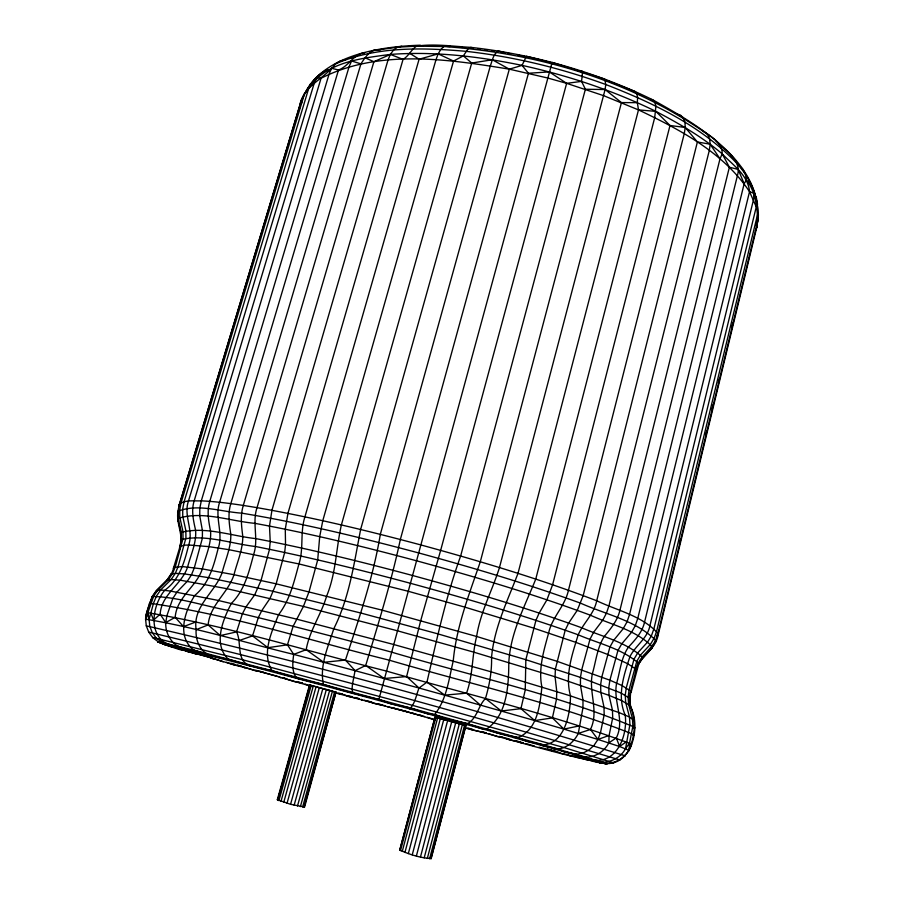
<?xml version="1.0" encoding="UTF-8"?>
<svg xmlns="http://www.w3.org/2000/svg" width="904" height="904" viewBox="0 0 904 904"><rect width="100%" height="100%" fill="white"/><g stroke="black" fill="none" stroke-linecap="round" stroke-linejoin="round"><path stroke-width="1.36" d="M178.427 516.32L178.517 521.879L177.704 519.992L178.111 518.421C202.315 510.545 230.057 521.122 254.77 523.326C309.145 533.281 362.866 546.434 416.247 560.717C475.029 576.752 533.541 594.064 590.674 615.308C611.149 624.732 635.727 629.885 651.863 646.371L651.987 648.1L642.281 658.451L637.67 665.66C643.343 654.767 655.728 648.247 658.044 635.365L756.761 227.311C767.756 164.754 698.193 125.091 652.711 99.813C595.781 71.947 533.925 54.409 470.973 47.381C452.927 46.398 434.383 43.505 416.462 46.16C411.184 49.765 408.732 56.025 403.071 59.359L271.923 510.308L269.494 526.072L270.217 541.417L269.516 549.304L261.041 580.424L254.725 594.821L246.035 606.81L242.385 613.793L236.565 631.896C242.069 642.699 235.707 660.349 249.979 665.932C278.093 673.367 306.185 680.881 334.265 688.441C393.941 704.544 453.559 720.816 513.099 737.404C542.219 745.811 571.644 753.303 600.459 762.739C630.856 770.072 641.784 728.33 630.574 706.645C627.715 694.204 633.738 681.921 635.907 669.853C638.179 657.355 650.168 650.936 655.592 640.235C635.817 620.359 605.703 614.46 580.707 603.217C527.405 583.905 473.029 567.712 418.337 552.852C360.007 537.315 301.258 522.953 241.662 513.144C221.017 511.833 197.84 503.245 178.009 511.291C175.738 523.529 184.303 535.541 179.591 547.779L180.359 549.27M580.571 756.535C591.815 759.416 603.578 752.93 608.799 742.896L609.115 735.46L612.72 717.742L612.426 710.058L609.036 695.368L608.754 687.763L609.895 680.203L617.918 650.552L621.681 643.942L631.455 632.416L635.229 625.794L637.716 618.607L744.161 183.704L746.489 179.919L745.461 174.212L742.828 169.285L740.805 167.376M464.453 723.912L467.47 723.618C477.244 718.397 478.08 705.911 485.459 698.509C489.448 685.142 491.934 671.344 491.55 657.344C494.172 627.523 507.585 600.764 517.992 573.373L638.495 109.892L637.343 102.66L637.602 97.496L636.868 93.7L635.218 91.53L604.494 79.552M299.416 108.729C310.75 56.828 375.567 46.703 420.303 45.2M327.858 69.597C315.044 74.682 307.371 88.027 301.427 99.926L178.924 506.037L299.642 106.152C302.874 85.925 324.468 78.863 335.452 63.913C376.324 46.172 422.281 47.596 465.763 51.302C513.574 56.59 560.604 68.003 605.759 84.513C653.468 103.101 701.628 125.938 737.212 163.76C749.529 177.534 758.332 195.332 757.676 214.056L656.643 631.218L654.225 638.066L650.462 644.292L640.574 654.993L636.811 661.231L629.127 689.628L628.122 696.916L628.585 704.284L632.438 718.601L632.913 726.025L629.568 742.986L628.868 750.93L631.252 743.947C551.44 714.126 467.978 694.611 386.155 670.994C306.558 651.016 227.627 625.963 146.674 612.516L145.589 619.161L146.29 625.839C307.236 662.903 467.085 706.668 624.811 755.699L624.946 756.252M552.48 748.467C563.497 751.009 573.701 742.907 578.289 733.415L582.967 707.73L582.978 699.922L580.447 685.119L580.47 677.412L581.758 669.672L590.018 639.162L593.634 632.246L602.855 620.02L606.482 613.093L608.98 605.646L720.002 158.81L722.217 153.861C722.386 142.177 710.216 136.131 701.956 130.379M473.391 48.262L470.973 47.381L468.374 48.409L463.345 55.878L453.548 61.054L322.773 520.727L319.7 536.671L317.711 559.904L309.089 591.589L303.416 606.426L293.111 626.302L287.461 644.823L293.687 654.394C292.738 661.864 291.63 670.248 295.789 676.983L298.343 678.791M629.274 700.159L630.099 699.413L630.721 691.131L622.121 685.605L609.895 680.203L556.796 661.208L476.634 636.461L382.482 610.245L276.149 583.826L233.989 574.695L202.338 568.921L182.235 566.559L173.749 567.452C170.935 580.289 158.426 586.47 152.177 597.137C149.07 604.166 146.572 611.522 145.589 619.161L145.781 619.737L146.674 612.516L152.29 596.471L156.403 590.414L166.89 580.165L170.969 574.142L175.308 573.351L184.778 573.961L208.801 577.69L273.483 591.408L361.193 613.115L437.705 633.817L525.846 659.694L580.47 677.412L621.059 693.029L629.726 698.34L630.574 706.645M149.409 603.815L149.488 603.217C230.622 614.663 309.552 640.563 389.104 660.135C470.724 684.034 554.514 702.883 633.546 734.455L633.896 735.167L632.981 735.528M755.416 230.938L756.761 227.311L758.411 214.937L757.959 212.621M629.602 697.809L629.93 695.458M631.625 744.546C627.274 757.699 612.765 766.694 599.137 762.219C609.646 763.1 620.404 758.151 625.523 748.727L629.93 724.511L629.489 717.019L625.681 702.577L625.24 695.142L626.28 687.786L634.043 659.072L637.828 652.744L647.75 641.851L651.524 635.535L653.965 628.596L756.264 206.903L757.62 204.022M152.177 597.137L152.29 596.471C177.749 596.934 202.643 605.59 227.582 610.29C282.421 623.172 336.943 637.388 391.319 652.066C472.543 676.09 556.356 694.419 634.54 727.178L634.879 727.969L633.953 728.409M177.591 512.952L179.354 504.285C185.399 499.46 194.1 501.234 201.298 500.85C220.011 501.731 238.566 504.601 257.03 507.652C312.106 517.257 366.504 530.422 420.496 544.841C479.956 561.068 539.123 578.718 596.708 600.753C617.24 610.562 642.495 615.918 657.988 633.467L658.044 635.365L656.846 636.891L657.841 632.777M409.715 708.905C415.207 703.583 416.202 694.939 419.027 688.034L426.948 682.147C436.722 639.727 445.808 597.081 460.644 556.028L585.385 89.247L581.577 81.383L582.594 71.359L577.645 70.828M156.245 591.148L157.838 590.018L160.584 589.973L170.121 591.001L217.875 600.369L296.275 619.048L393.455 644.439L491.053 671.808L570.503 695.888L619.5 712.747L629.489 717.019L634.405 720.703M249.979 665.932L165.251 644.371L156.211 638.021L152.211 632.551L149.781 626.178L149.103 619.353L153.556 603.092L156.415 596.177L160.584 589.973L171.172 579.509L175.308 573.351L178.133 566.514L185.93 537.959L185.851 530.625L182.766 516.297L182.698 508.963L184.088 501.788L308.705 88.366C325.96 61.845 361.566 58.24 390.336 54.421C434.496 51.178 478.826 56.387 522.049 65.382L528.456 73.247L400.336 539.496C391.296 582.165 378.256 623.76 365.713 665.468L355.069 670.678L352.503 684.057L352.04 688.938L352.91 693.481M757.021 221.197L757.575 218.7M465.334 728.082C512.67 739.472 559.18 755.089 607.104 763.801L544.75 745.156L410.913 708.103L390.799 703.753L378.866 699.38L552.129 62.41L604.776 79.077L605.759 84.513L605.104 89.541L480.295 561.779C469.255 594.177 456.373 626.54 453.232 660.971C448.859 679.164 446.678 699.617 434.564 714.578L428.406 714.013L410.913 708.103L295.789 676.983L193.964 650.202L158.008 641.591L152.799 637.738L148.719 632.088C306.829 669.819 463.955 712.77 619.534 759.88L619.76 760.354M679.435 543.564L680.429 539.439M705.685 435.129L706.679 431.016M711.99 409.049L712.985 404.935M718.307 382.968L719.301 378.855M731.924 326.694L732.918 322.581M166.607 580.989L168.393 579.667L171.172 579.509L180.653 580.266L227.367 588.775L303.416 606.426L397.331 630.766L473.594 652.1L555.079 676.78L609.036 695.368L621.466 700.521L630.201 705.629C636.416 720.036 635.15 736.184 628.811 750.264L619.624 746.534L616.325 737.901C625.342 719.72 612.742 701.481 616.664 683.074C620.212 671.05 621.048 657.773 628.393 647.207C635.15 639.896 642.247 632.303 644.518 622.28L749.529 191.682C748.083 174.89 732.805 165.127 722.217 153.861C702.069 136.843 679.164 123.554 655.863 111.373C613.364 90.581 568.209 75.574 522.049 65.382L509.325 69.167C447.74 59.099 378.979 48.805 321.056 78.275L316.762 77.62L314.242 83.111L188.45 501.087C183.252 515.721 193.897 530.354 188.687 544.988C184.506 561.847 179.659 579.656 164.675 590.301C151.657 606.335 147.115 638.043 171.579 645.761L161.522 642.236L167.748 644.88M180.936 540.818L181.365 539.541C205.547 534.038 231.164 543.699 255.38 546.491C307.484 556.706 359.046 569.52 410.314 583.261C466.803 598.663 523.043 615.115 578.198 634.8C598.312 643.478 621.534 648.428 638.314 663.05L638.597 664.53L631.082 692.283L630.246 693.108M626.54 741.664L619.624 746.534L597.962 739.449L590.47 729.471C599.307 711.109 588.289 692.17 592.425 673.491C596.041 661.073 597.182 647.569 604.29 636.45C610.833 628.596 617.568 620.472 619.929 610.268L729.381 167.217L722.217 153.861M609.115 735.46L597.962 739.449L563.881 729.11L552.4 717.9L556.48 699.413L556.774 691.549L555.079 676.78L555.384 669.039L565.203 630.19L568.65 623.082L577.238 610.358L583.182 595.623L697.391 141.973L685.243 127.475L684.916 122.096L683.288 117.893L680.509 115.158L676.757 114.051M579.091 725.946L563.881 729.11L534.772 720.59L520.93 708.679L525.247 689.967L525.846 659.694L535.936 620.359L539.157 613.059L546.931 599.838L552.604 584.764L670.011 125.498L655.863 111.373L638.495 109.892L603.702 95.688L566.638 83.337L547.609 77.981L509.325 69.167L492.307 59.766L471.718 63.043L463.345 55.878M302.874 98.581L303.925 94.536L307.032 90.976M427.309 858.461L462.396 724.477L435.027 717.154L399.783 850.065C409.455 854.495 420.733 858.088 431.185 858.506L465.944 725.562L462.396 724.477M429.603 858.789L464.577 725.11M430.925 858.8L465.786 725.471M412.258 854.777L447.672 720.431M416.394 855.941L451.763 721.539M420.473 856.992L455.763 722.635M552.4 717.9L534.772 720.59L480.476 705.12L466.52 693.165C473.199 674.847 471.888 655.151 476.634 636.461C480.329 612.166 492.228 590.696 499.46 567.576L621.455 102.581L605.104 89.541L585.385 89.247M424.191 857.851L459.39 723.641M435.027 717.154L399.783 850.065M400.506 850.619L435.841 717.324M402.257 851.432L437.66 717.787M404.935 852.438L440.372 718.488M408.337 853.579L443.785 719.392M480.476 705.12L419.027 688.034L406.619 676.565L420.722 620.585L440.655 550.366L566.638 83.337L581.577 81.383M297.484 806.029L329.655 690.385L335.949 692.17L304.591 807.035L290.557 804.3L277.325 799.69L309.507 685.006L329.655 690.385M300.377 806.639L332.457 691.164M302.625 807.023L334.604 691.775L336.401 692.328M304.06 807.159L335.949 692.17M419.027 688.034L355.069 670.678L345.464 660.056C358.888 618.675 373.216 577.486 380.313 534.377L509.325 69.167M283.732 802.323L316.095 686.701M287.009 803.317L319.349 687.571M290.557 804.3L322.864 688.52M294.128 805.227L326.378 689.481M277.652 800.051L309.902 685.085M278.296 798.232L280.568 790.152M281.325 787.463L286.986 767.281M288.489 761.891L292.274 748.433M293.02 745.743L296.806 732.285M297.552 729.596L301.337 716.137M302.094 713.448L303.224 709.403M303.981 706.713L307.755 693.255M308.513 690.566L309.643 686.531M278.895 800.639L311.202 685.413M280.963 801.407L313.315 685.966M304.445 93.982L181.06 502.861L179.693 509.958L179.794 517.19L182.913 531.337L183.015 538.581L175.308 566.819L172.506 573.577L168.393 579.667L157.838 590.018L153.691 596.143L145.589 619.161C195.648 627.308 244.419 642.484 293.687 654.394L306.185 649.693C309.541 630.427 321.293 614.415 326.694 595.905C336.107 573.136 336.039 548.547 341.384 524.953L471.718 63.043M239.503 640.416L252.532 635.896L258.307 617.635L261.81 610.573L270.036 598.369L276.149 583.826L284.681 552.491L285.528 544.57L285.28 529.224L287.924 513.382L419.106 59.212L438.135 53.878L453.548 61.054M210.971 655.705C200.146 652.326 195.298 640.213 196.134 629.647L208.123 624.924C209.999 604.719 228.158 593.013 233.989 574.695C237.21 561.983 242.916 549.587 242.78 536.241C241.458 526.004 240.181 515.483 243.3 505.426L373.906 61.709L390.336 54.421L393.579 49.991L397.477 47.2L401.76 46.228M196.134 629.647C192.529 606.03 215.321 592.357 222.192 572.39C225.367 559.791 231.175 547.496 230.802 534.253C229.243 524.117 227.695 513.653 230.814 503.641L360.933 63.868C365.25 57.257 370.968 47.878 380.268 49.957M183.297 648.631C172.133 645.422 165.183 633.907 165.748 622.585L175.184 617.308C176.709 596.99 196.417 586.967 202.338 568.921C205.423 556.559 211.378 544.502 210.609 531.473C208.677 521.563 206.654 511.268 209.784 501.358L338.514 69.992C348.842 66.218 353.611 53.912 364.809 52.635L362.267 53.585M150.685 612.607L153.567 620.099L160.132 614.178C161.533 593.973 181.704 584.775 187.625 566.977C190.642 554.875 196.643 543.055 195.603 530.286C193.422 520.614 191.094 510.534 194.19 500.771L321.056 78.275M180.811 533.755L181.252 532.377L178.111 518.421L178.009 511.291M145.781 619.737L147.013 616.178M179.591 547.779L181.365 539.541L181.252 532.377C205.479 526.139 231.548 536.015 255.934 538.637C308.58 548.717 360.639 561.587 412.393 575.452C469.402 590.99 526.162 607.669 581.747 627.794C601.928 636.687 625.511 641.693 642.055 656.903L642.281 658.451L641.32 659.671M635.783 670.971L637.207 666.994M654.982 642.168L657.988 633.467L757.834 220.87C757.032 206.609 755.541 191.625 746.489 179.919M170.653 575.034L170.969 574.142M173.749 567.452L173.398 568.413L180.009 546.581L184.529 545.168L188.687 544.988L208.948 546.637L228.881 549.677L298.953 563.938L408.156 591.25L464.769 607.104L533.496 628.077L575.712 642.315L607.409 654.349L627.5 663.615L634.382 668.112L636.201 671.243M522.049 65.382L526.433 56.263L552.141 62.862M308.705 88.366L310.535 83.688M650.88 649.467L654.519 643.49M299.642 106.152L301.823 102.627M625.523 748.727L629.568 742.986M642.947 656.519L644.834 654.507M323.835 71.879L325.587 70.173M403.907 711.538L404.642 711.019L408.653 712.103M608.799 742.896L616.325 737.901M314.434 79.258L316.434 78.026M335.452 63.913L340.232 60.986L345.678 59.732M434.564 714.578L446.7 719.03L467.47 723.618L481.516 728.635L486.657 728.929C507.393 715.2 508.636 685.108 508.805 662.474C510.444 632.484 524.885 606.166 535.756 579.114L654.722 117.554L655.886 106.13L654.812 102.197L652.711 99.813L650.733 99.372M195.795 621.997L183.512 626.641L175.184 617.308M349.509 58.308L353.34 56.895M578.289 733.415L590.47 729.471M447.13 45.55L443.932 46.522L416.462 46.16L397.477 47.2L372.957 50.601M715.584 140.402C724.251 150.595 742.207 159.296 737.438 175.534L629.512 614.596L627.014 621.873L623.274 628.596L613.646 640.348L609.906 647.061L601.804 677.006L600.629 684.633L600.821 692.272L603.974 707.03L604.177 714.759L600.493 732.647L597.962 739.449L594.007 745.382L588.899 750.026L583.001 753.066L576.729 754.286L563.158 751.506L558.209 748.975L540.535 745.088C564.638 745.224 570.221 714.838 570.503 695.888C564.785 675.198 572.187 654.473 578.198 634.8C583.419 622.879 594.131 613.929 596.708 600.753L709.324 150.38L710.171 144.211L709.55 138.707L707.482 134.255C630.687 80.151 536.987 53.031 443.932 46.522L440.858 49.37L438.135 53.878L435.965 59.777L304.908 516.862C299.936 532.173 303.913 548.626 298.953 563.938C294.116 581.543 289.969 599.861 278.59 614.663C271.822 631.647 261.233 653.343 272.081 670.666C288.896 676.011 306.128 680.938 323.417 684.396C341.576 690.317 360.278 695.334 378.866 699.38M236.565 631.896L220.293 635.591L208.123 624.924M277.325 799.69L277.923 799.577M183.388 649.671L181.84 649.942C180.992 650.857 141.713 635.953 165.251 644.371L158.008 641.806L160.935 642.891L158.923 641.298M596.516 761.349L603.228 762.219L592.561 760.117C617.149 763.914 627.884 735.099 625.184 715.064C616.822 695.797 623.783 675.288 629.975 656.575C635.489 645.433 647.569 638.484 649.931 625.613L753.563 199.434L754.173 193.388L749.529 191.682C723.494 152.437 679.898 129.611 638.495 109.892M272.081 670.666C257.199 668.101 242.487 663.57 228.124 659.061C216.463 657.626 205.05 653.705 193.964 650.202L191.185 650.62L177.331 645.998L176.755 647.004L165.805 643.207M287.461 644.823L267.912 647.693L252.532 635.896M520.93 708.679L501.268 710.996L485.459 698.509M345.464 660.056L323.745 662.316L293.687 654.394M466.52 693.165L444.745 695.142L426.948 682.147M406.619 676.565L384.121 678.52L365.713 665.468M528.456 73.247L549.282 71.902L566.638 83.337M621.455 102.581L637.343 102.66M447.491 46.454L450.237 46.488L448.158 45.867M576.729 754.286L572.537 754.207L587.012 757.281L587.238 758.512L597.42 760.4M513.099 737.404L517.676 737.551L527.382 741.393L544.75 745.156M520.794 742.828L523.326 742.998M459.774 47.223L462.498 47.426M572.707 755.778L569.317 755.461L579.69 757.518M551.994 750.998L555.519 751.36M606.663 763.417L600.505 762.919M534.366 746.026L525.789 743.529M576.763 757.36L579.52 757.688M670.011 125.498L685.243 127.475L684.26 133.656L568.447 590.278C565.113 606.042 551.971 617.274 548.626 633.026C543.846 650.575 538.151 668.576 541.88 686.95C540.038 705.097 537.462 730.319 517.676 737.551L497.776 733.133L486.657 728.929M593.465 761.473L598.403 762.117M477.594 48.827L480.386 49.189M484.578 49.743L487.38 50.115M491.573 50.669L494.375 51.042M209.163 657.072L188.461 651.874L167.082 644.914M611.454 762.603L613.68 762.919L564.062 747.574L412.574 705.38L242.577 659.762L152.719 637.456L155.906 638.925M596.956 762.264L607.104 763.801L599.318 762.75L605.036 763.473L600.99 762.58M697.391 141.973L710.171 144.211L720.002 158.81M598.29 762.038L583.306 758.998L582.278 758.027M424.677 716.544L335.316 692.871L342.752 694.272M505.415 52.805L498.353 50.997C493.2 53.878 492.341 60.704 490.363 65.755L360.617 529.518C354.108 563.045 349.419 597.702 333.825 628.63C328.265 646.428 319.349 665.48 323.417 684.396M508.138 53.313L510.862 53.833M517.676 55.11L524.478 56.387M385.047 705.708L375.861 703.933L364.131 700.148M568.718 754.874L561.045 753.337L556.706 751.484M277.279 676.249L233.707 664.745L195.456 653.253M555.384 751.201L539.044 747.179M309.643 685.661L304.998 684.057M523.303 742.805L509.246 739.777L504.398 737.901M358.798 698.702L347.893 696.306L343.995 694.521M403.308 710.713L387.477 706.725M435.525 719.9L427.163 717.245M465.944 725.562L449.243 721.177M338.514 69.992L331.666 68.308L329.146 73.879L201.298 500.85L199.818 508.285L199.75 515.868L202.439 530.693L202.372 538.264L194.326 567.757L191.478 574.82L187.377 581.204L176.947 592.086L172.8 598.527L166.957 615.545L165.748 622.585L160.132 614.178M729.381 167.217L738.15 169.41L744.161 183.704M332.469 691.345L334.593 691.899M547.462 749.077L551.429 750.105M505.867 738.139L509.879 739.201M516.557 740.964L520.568 742.026M331.553 691.097L309.507 685.006M499.279 736.398L503.189 737.438L497.211 736.579L488.748 733.686M355.069 670.678L323.745 662.316L306.185 649.693M468.532 728.206L472.6 729.291M482.114 731.833L486.182 732.918L471.911 729.844L467.029 727.946M411.331 712.827L415.343 713.9M418.021 714.623L422.021 715.708M435.4 720.036L404.642 711.019M391.579 707.47L395.5 708.533M398.11 709.244L403.342 710.657M348.04 695.617L352.085 696.724M354.786 697.459L358.832 698.566M368.064 701.086L371.985 702.148M378.516 703.922L382.437 704.996M338.751 693.074L342.684 694.159M312.332 686.565L255.708 670.226M442.949 719.448L445.333 720.104M282.568 677.616L286.591 678.734M298.659 682.068L302.682 683.175L293.777 681.446L282.353 677.74M259.798 671.299L263.81 672.406M441.751 719.121L435.276 717.256M230.882 663.208L234.837 664.316M237.469 665.061L241.413 666.169L233.707 664.745L226.486 662.27M195.445 653.151L199.185 654.225M360.933 63.868L351.588 60.986L349.113 66.647L219.627 502.285C214.372 517.348 223.548 532.897 218.293 547.96C213.83 565.249 209.253 583.577 194.733 595.442C184.845 611.081 176.201 636.766 193.964 650.202M162.155 643.275L165.782 644.428M242.656 666.576L256.352 671.073M210.44 657.502L223.243 661.807M185.908 650.552L195.965 654.044M403.071 59.359L390.336 54.421L387.974 60.195L257.03 507.652C251.843 522.896 258.872 539.033 253.696 554.265C249.018 571.757 244.724 590.199 231.356 603.409C222.949 619.647 212.847 643.817 228.124 659.061M162.098 643.354L167.907 645.716M158.008 641.806L165.432 644.891L162.065 643.388M166.935 644.914L171.5 646.846M158.008 641.591L164.132 644.382M184.653 650.225L188.461 651.874M365.148 57.822L373.906 61.709M210.225 657.558L213.423 659.027M632.755 91.101L640.032 94.547M242.532 666.723L244.758 667.841M278.545 676.508L280.918 677.898M409.851 53.415L419.106 59.212M430.383 857.93L431.185 858.506M748.693 180.936L750.354 182.552L752.049 187.795M757.676 214.056L758.411 214.937M730.782 155.341L733.178 158.381M737.178 163.443L738.783 165.466M754.309 194.077L756.501 198.236L756.795 202.315M749.529 191.682L756.264 206.903M146.29 625.839L148.719 632.088M361.532 699.3L361.837 700.114M756.196 224.949L756.761 227.311M178.822 523.224L181.263 534.072M148.019 612.381L149.103 619.353M757.1 206.406L757.292 209.129M655.592 640.235L655.671 642.043"/></g></svg>
